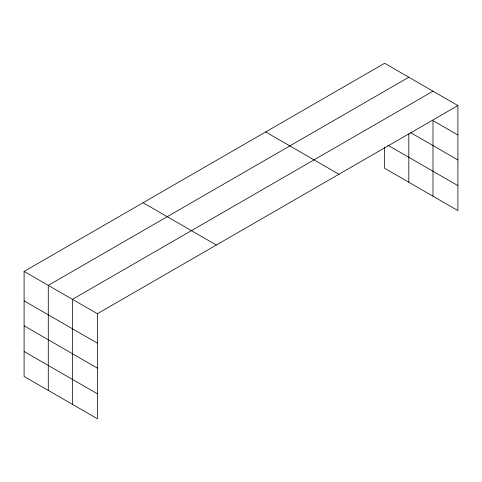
<?xml version="1.0" encoding="UTF-8"?>
<svg xmlns="http://www.w3.org/2000/svg" width="482" height="482" viewBox="0 0 482 482"><rect width="100%" height="100%" fill="white"/><g stroke="black" fill="none" stroke-linecap="round" stroke-linejoin="round"><path stroke-width="0.72" d="M457.9 105.564L384.636 63.269L24.1 271.42L24.1 376.436L97.364 418.731L97.364 313.716L457.9 105.564L457.9 210.58L384.636 168.284L384.636 147.01M408.814 77.222L48.278 285.38L48.278 390.396M432.993 91.182L72.457 299.334L72.457 404.35M457.9 135.002L432.993 120.621L432.993 196.198M410.724 132.707L457.9 159.946M387.817 145.178L457.9 185.642M265.66 131.954L338.924 174.255M143.076 202.729L216.34 245.025M24.1 271.42L97.364 313.716M24.1 300.858L97.364 343.154M24.1 325.796L97.364 368.097M24.1 351.492L97.364 393.794M408.814 133.803L408.814 182.238"/></g></svg>
